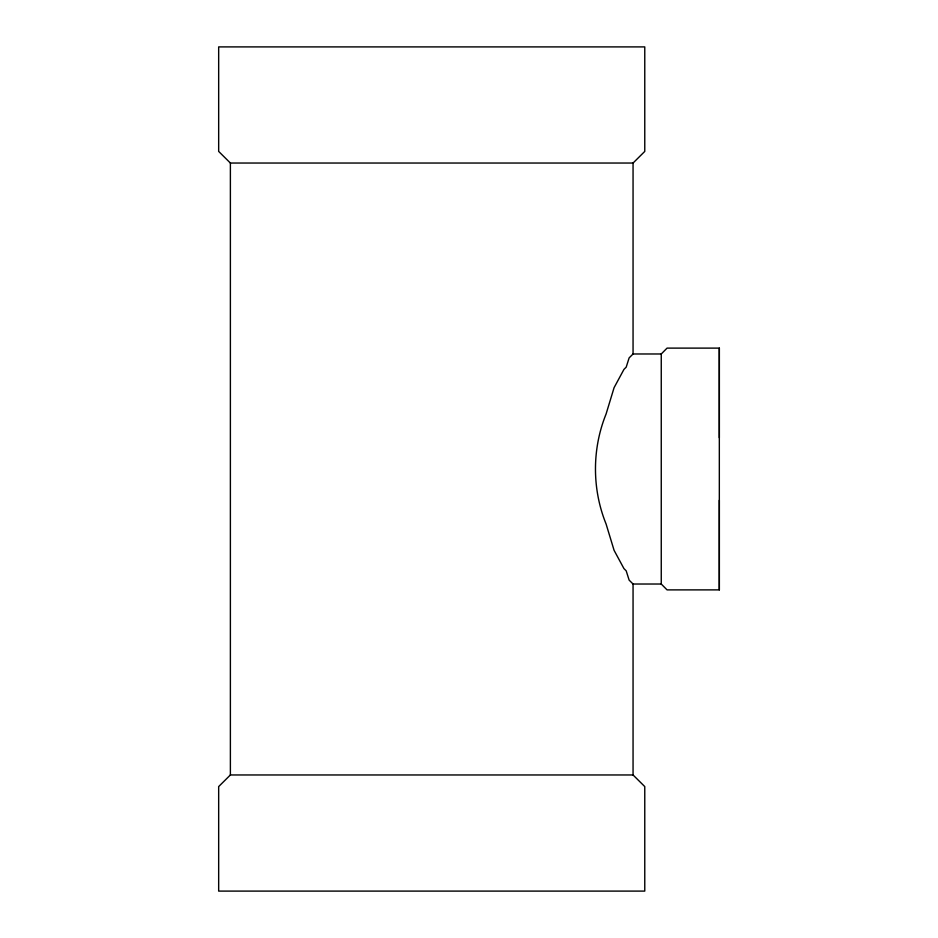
<?xml version="1.0" encoding="UTF-8"?>
<svg xmlns="http://www.w3.org/2000/svg" width="938" height="938" viewBox="0 0 938 938"><rect width="100%" height="100%" fill="white"/><g stroke="black" fill="none" stroke-linecap="round" stroke-linejoin="round"><path stroke-width="1.41" d="M633.056 774.964L230.385 774.964L218.671 786.583L218.671 891.1L644.769 891.1L644.769 786.583L633.056 774.964L633.056 584.022L629.128 580.106L626.197 570.855L623.958 568.616L614.085 550.336L606.077 523.967C591.937 489.015 591.937 448.985 606.077 414.033L614.085 387.664L623.958 369.384L626.197 367.145L629.128 357.894L633.056 353.978L633.056 163.036L644.769 151.417L644.769 46.9L218.671 46.9L218.671 151.417L230.385 163.036L633.056 163.036M719.329 589.885L719.329 348.115L667.07 348.115L661.255 353.978L661.255 439.23L661.255 584.022L667.07 589.885L719.329 589.885L719.329 500.282M719.329 437.718L719.329 348.115M633.056 353.978L661.255 353.978M633.056 584.022L661.255 584.022M230.385 163.036L230.385 774.964"/></g></svg>
